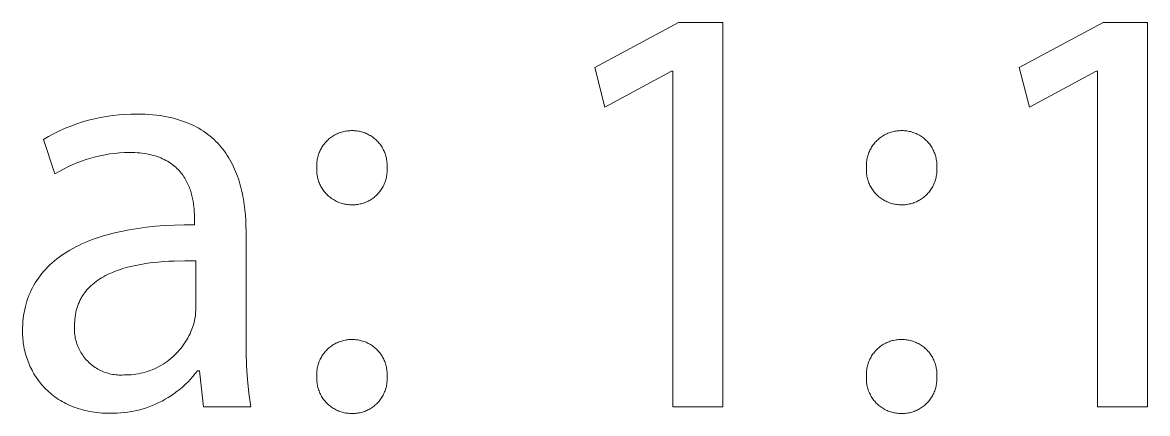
# Model space of a CAD drawing. Header units: millimetres. Extents: x -1421 to 3505, y -683 to 2759.
# Drawn here: x 3183.7 to 3277.5, y -469.6 to -437 of the extents above; entities that cross this region are included whole.
import ezdxf

# ---------------------------------------------------------------- set-up
doc = ezdxf.new("R2010")
doc.units = ezdxf.units.MM
doc.header["$MEASUREMENT"] = 0
doc.layers.add('Domyślny', color=7, linetype='Continuous', true_color=0x000000)

msp = doc.modelspace()

# ---------------------------------------------------------------- linework, layer by layer
at = {"layer": 'Domyślny', "color": 18, "lineweight": 15, "true_color": 0x000000}
for p, q in [((3231.415, -440.707), (3238.403, -436.967)), ((3238.403, -436.967), (3242.11, -436.967)), ((3242.11, -436.967), (3242.11, -469.019)), ((3266.849, -440.707), (3273.837, -436.967)), ((3273.837, -436.967), (3277.544, -436.967)), ((3277.544, -436.967), (3277.544, -469.019)), ((3232.252, -444.037), (3231.415, -440.707)), ((3237.829, -441.019), (3232.252, -444.037)), ((3237.927, -441.019), (3237.829, -441.019)), ((3237.927, -469.019), (3237.927, -441.019)), ((3267.685, -444.037), (3266.849, -440.707)), ((3273.262, -441.019), (3267.685, -444.037)), ((3273.361, -441.019), (3273.262, -441.019)), ((3273.361, -469.019), (3273.361, -441.019)), ((3189.672, -444.994), (3190.173, -444.886)), ((3190.173, -444.886), (3190.679, -444.795)), ((3190.679, -444.795), (3191.186, -444.722)), ((3191.186, -444.722), (3191.697, -444.667)), ((3191.697, -444.667), (3192.208, -444.63)), ((3192.208, -444.63), (3192.721, -444.61)), ((3192.721, -444.61), (3193.234, -444.608)), ((3193.234, -444.608), (3193.572, -444.612)), ((3193.572, -444.612), (3193.902, -444.622)), ((3193.902, -444.622), (3194.225, -444.64)), ((3194.225, -444.64), (3194.539, -444.665)), ((3194.539, -444.665), (3194.846, -444.697)), ((3194.846, -444.697), (3195.145, -444.735)), ((3195.145, -444.735), (3195.436, -444.78)), ((3195.436, -444.78), (3195.72, -444.832)), ((3195.72, -444.832), (3195.997, -444.889)), ((3195.997, -444.889), (3196.266, -444.953)), ((3196.266, -444.953), (3196.528, -445.024)), ((3186.768, -446), (3187.236, -445.791)), ((3187.236, -445.791), (3187.712, -445.598)), ((3187.712, -445.598), (3188.194, -445.421)), ((3188.194, -445.421), (3188.681, -445.262)), ((3188.681, -445.262), (3189.174, -445.119)), ((3189.174, -445.119), (3189.672, -444.994)), ((3196.528, -445.024), (3196.783, -445.1)), ((3196.783, -445.1), (3197.031, -445.182)), ((3197.031, -445.182), (3197.272, -445.27)), ((3197.272, -445.27), (3197.506, -445.363)), ((3197.506, -445.363), (3197.733, -445.462)), ((3197.733, -445.462), (3197.954, -445.566)), ((3197.954, -445.566), (3198.168, -445.676)), ((3198.168, -445.676), (3198.375, -445.791)), ((3198.375, -445.791), (3198.576, -445.911)), ((3185.41, -446.724), (3185.854, -446.467)), ((3186.378, -449.594), (3185.41, -446.724)), ((3185.854, -446.467), (3186.307, -446.226)), ((3186.307, -446.226), (3186.768, -446)), ((3198.576, -445.911), (3198.771, -446.035)), ((3198.771, -446.035), (3198.959, -446.165)), ((3198.959, -446.165), (3199.141, -446.299)), ((3199.141, -446.299), (3199.317, -446.438)), ((3199.317, -446.438), (3199.487, -446.582)), ((3199.487, -446.582), (3199.651, -446.729)), ((3199.651, -446.729), (3199.809, -446.881)), ((3209.026, -446.887), (3209.096, -446.815)), ((3209.096, -446.815), (3209.169, -446.746)), ((3209.169, -446.746), (3209.244, -446.68)), ((3209.244, -446.68), (3209.322, -446.616)), ((3209.322, -446.616), (3209.401, -446.555)), ((3209.401, -446.555), (3209.483, -446.497)), ((3209.483, -446.497), (3209.566, -446.442)), ((3209.566, -446.442), (3209.652, -446.389)), ((3209.652, -446.389), (3209.739, -446.34)), ((3209.739, -446.34), (3209.827, -446.293)), ((3209.827, -446.293), (3209.918, -446.25)), ((3209.918, -446.25), (3210.01, -446.209)), ((3210.01, -446.209), (3210.103, -446.172)), ((3210.103, -446.172), (3210.197, -446.138)), ((3210.197, -446.138), (3210.292, -446.108)), ((3210.292, -446.108), (3210.389, -446.08)), ((3210.389, -446.08), (3210.486, -446.057)), ((3210.486, -446.057), (3210.584, -446.036)), ((3210.584, -446.036), (3210.683, -446.019)), ((3210.683, -446.019), (3210.782, -446.005)), ((3210.782, -446.005), (3210.882, -445.995)), ((3210.882, -445.995), (3210.982, -445.988)), ((3210.982, -445.988), (3211.082, -445.984)), ((3211.082, -445.984), (3211.182, -445.984)), ((3211.182, -445.984), (3211.282, -445.985)), ((3211.282, -445.985), (3211.381, -445.99)), ((3211.381, -445.99), (3211.48, -445.997)), ((3211.48, -445.997), (3211.579, -446.009)), ((3211.579, -446.009), (3211.677, -446.023)), ((3211.677, -446.023), (3211.775, -446.041)), ((3211.775, -446.041), (3211.872, -446.062)), ((3211.872, -446.062), (3211.968, -446.087)), ((3211.968, -446.087), (3212.064, -446.115)), ((3212.064, -446.115), (3212.158, -446.146)), ((3212.158, -446.146), (3212.251, -446.181)), ((3212.251, -446.181), (3212.343, -446.218)), ((3212.343, -446.218), (3212.434, -446.259)), ((3212.434, -446.259), (3212.523, -446.303)), ((3212.523, -446.303), (3212.611, -446.35)), ((3212.611, -446.35), (3212.697, -446.4)), ((3212.697, -446.4), (3212.781, -446.453)), ((3212.781, -446.453), (3212.863, -446.508)), ((3212.863, -446.508), (3212.944, -446.567)), ((3212.944, -446.567), (3213.022, -446.628)), ((3213.022, -446.628), (3213.098, -446.692)), ((3213.098, -446.692), (3213.172, -446.758)), ((3213.172, -446.758), (3213.243, -446.827)), ((3213.243, -446.827), (3213.313, -446.899)), ((3254.894, -446.882), (3254.965, -446.81)), ((3254.965, -446.81), (3255.038, -446.741)), ((3255.038, -446.741), (3255.113, -446.675)), ((3255.113, -446.675), (3255.191, -446.611)), ((3255.191, -446.611), (3255.271, -446.55)), ((3255.271, -446.55), (3255.353, -446.492)), ((3255.353, -446.492), (3255.437, -446.437)), ((3255.437, -446.437), (3255.523, -446.384)), ((3255.523, -446.384), (3255.61, -446.335)), ((3255.61, -446.335), (3255.699, -446.289)), ((3255.699, -446.289), (3255.79, -446.245)), ((3255.79, -446.245), (3255.882, -446.205)), ((3255.882, -446.205), (3255.976, -446.169)), ((3255.976, -446.169), (3256.071, -446.135)), ((3256.071, -446.135), (3256.167, -446.105)), ((3256.167, -446.105), (3256.263, -446.078)), ((3256.263, -446.078), (3256.361, -446.054)), ((3256.361, -446.054), (3256.46, -446.034)), ((3256.46, -446.034), (3256.559, -446.017)), ((3256.559, -446.017), (3256.658, -446.003)), ((3256.658, -446.003), (3256.758, -445.993)), ((3256.758, -445.993), (3256.859, -445.987)), ((3256.859, -445.987), (3256.959, -445.984)), ((3256.959, -445.984), (3257.06, -445.984)), ((3257.06, -445.984), (3257.161, -445.986)), ((3257.161, -445.986), (3257.262, -445.991)), ((3257.262, -445.991), (3257.363, -446)), ((3257.363, -446), (3257.464, -446.012)), ((3257.464, -446.012), (3257.564, -446.028)), ((3257.564, -446.028), (3257.663, -446.047)), ((3257.663, -446.047), (3257.762, -446.07)), ((3257.762, -446.07), (3257.86, -446.096)), ((3257.86, -446.096), (3257.957, -446.126)), ((3257.957, -446.126), (3258.052, -446.158)), ((3258.052, -446.158), (3258.147, -446.195)), ((3258.147, -446.195), (3258.24, -446.234)), ((3258.24, -446.234), (3258.332, -446.277)), ((3258.332, -446.277), (3258.423, -446.323)), ((3258.423, -446.323), (3258.511, -446.372)), ((3258.511, -446.372), (3258.598, -446.424)), ((3258.598, -446.424), (3258.683, -446.479)), ((3258.683, -446.479), (3258.766, -446.537)), ((3258.766, -446.537), (3258.847, -446.598)), ((3258.847, -446.598), (3258.926, -446.661)), ((3258.926, -446.661), (3259.003, -446.727)), ((3259.003, -446.727), (3259.077, -446.796)), ((3259.077, -446.796), (3259.149, -446.868)), ((3199.809, -446.881), (3199.962, -447.037)), ((3199.962, -447.037), (3200.108, -447.197)), ((3200.108, -447.197), (3200.249, -447.361)), ((3200.249, -447.361), (3200.385, -447.529)), ((3200.385, -447.529), (3200.515, -447.7)), ((3200.515, -447.7), (3200.64, -447.875)), ((3208.433, -447.808), (3208.472, -447.716)), ((3208.472, -447.716), (3208.514, -447.625)), ((3208.514, -447.625), (3208.56, -447.536)), ((3208.56, -447.536), (3208.608, -447.448)), ((3208.608, -447.448), (3208.659, -447.362)), ((3208.659, -447.362), (3208.713, -447.277)), ((3208.713, -447.277), (3208.77, -447.195)), ((3208.77, -447.195), (3208.83, -447.115)), ((3208.83, -447.115), (3208.893, -447.036)), ((3208.893, -447.036), (3208.958, -446.96)), ((3208.958, -446.96), (3209.026, -446.887)), ((3213.313, -446.899), (3213.379, -446.972)), ((3213.379, -446.972), (3213.443, -447.048)), ((3213.443, -447.048), (3213.505, -447.126)), ((3213.505, -447.126), (3213.564, -447.207)), ((3213.564, -447.207), (3213.62, -447.289)), ((3213.62, -447.289), (3213.673, -447.373)), ((3213.673, -447.373), (3213.723, -447.459)), ((3213.723, -447.459), (3213.77, -447.546)), ((3213.77, -447.546), (3213.814, -447.635)), ((3213.814, -447.635), (3213.855, -447.726)), ((3213.855, -447.726), (3213.893, -447.817)), ((3254.297, -447.805), (3254.336, -447.712)), ((3254.336, -447.712), (3254.379, -447.621)), ((3254.379, -447.621), (3254.424, -447.532)), ((3254.424, -447.532), (3254.473, -447.444)), ((3254.473, -447.444), (3254.524, -447.357)), ((3254.524, -447.357), (3254.579, -447.273)), ((3254.579, -447.273), (3254.637, -447.19)), ((3254.637, -447.19), (3254.697, -447.11)), ((3254.697, -447.11), (3254.76, -447.032)), ((3254.76, -447.032), (3254.826, -446.955)), ((3254.826, -446.955), (3254.894, -446.882)), ((3259.149, -446.868), (3259.218, -446.942)), ((3259.218, -446.942), (3259.285, -447.018)), ((3259.285, -447.018), (3259.348, -447.097)), ((3259.348, -447.097), (3259.41, -447.178)), ((3259.41, -447.178), (3259.468, -447.26)), ((3259.468, -447.26), (3259.523, -447.345)), ((3259.523, -447.345), (3259.576, -447.432)), ((3259.576, -447.432), (3259.625, -447.52)), ((3259.625, -447.52), (3259.671, -447.61)), ((3259.671, -447.61), (3259.714, -447.702)), ((3259.714, -447.702), (3259.754, -447.795)), ((3188.202, -448.672), (3187.825, -448.832)), ((3188.585, -448.526), (3188.202, -448.672)), ((3188.972, -448.393), (3188.585, -448.526)), ((3189.363, -448.273), (3188.972, -448.393)), ((3189.758, -448.167), (3189.363, -448.273)), ((3190.157, -448.074), (3189.758, -448.167)), ((3190.559, -447.995), (3190.157, -448.074)), ((3190.963, -447.929), (3190.559, -447.995)), ((3191.369, -447.878), (3190.963, -447.929)), ((3191.777, -447.84), (3191.369, -447.878)), ((3192.185, -447.816), (3191.777, -447.84)), ((3192.594, -447.807), (3192.185, -447.816)), ((3192.82, -447.809), (3192.594, -447.807)), ((3193.04, -447.817), (3192.82, -447.809)), ((3193.254, -447.829), (3193.04, -447.817)), ((3193.461, -447.847), (3193.254, -447.829)), ((3193.662, -447.869), (3193.461, -447.847)), ((3193.858, -447.896), (3193.662, -447.869)), ((3194.047, -447.928), (3193.858, -447.896)), ((3194.231, -447.963), (3194.047, -447.928)), ((3194.409, -448.003), (3194.231, -447.963)), ((3194.582, -448.048), (3194.409, -448.003)), ((3194.749, -448.096), (3194.582, -448.048)), ((3194.911, -448.148), (3194.749, -448.096)), ((3195.067, -448.204), (3194.911, -448.148)), ((3195.218, -448.264), (3195.067, -448.204)), ((3195.364, -448.327), (3195.218, -448.264)), ((3195.505, -448.393), (3195.364, -448.327)), ((3195.641, -448.463), (3195.505, -448.393)), ((3195.772, -448.537), (3195.641, -448.463)), ((3195.898, -448.613), (3195.772, -448.537)), ((3196.02, -448.692), (3195.898, -448.613)), ((3196.137, -448.774), (3196.02, -448.692)), ((3200.64, -447.875), (3200.759, -448.053)), ((3200.759, -448.053), (3200.874, -448.234)), ((3200.874, -448.234), (3200.983, -448.419)), ((3200.983, -448.419), (3201.087, -448.606)), ((3201.087, -448.606), (3201.187, -448.797)), ((3208.226, -448.784), (3208.231, -448.684)), ((3208.231, -448.684), (3208.24, -448.584)), ((3208.24, -448.584), (3208.252, -448.484)), ((3208.252, -448.484), (3208.268, -448.385)), ((3208.268, -448.385), (3208.287, -448.287)), ((3208.287, -448.287), (3208.31, -448.189)), ((3208.31, -448.189), (3208.336, -448.093)), ((3208.336, -448.093), (3208.365, -447.997)), ((3208.365, -447.997), (3208.397, -447.902)), ((3208.397, -447.902), (3208.433, -447.808)), ((3213.893, -447.817), (3213.928, -447.911)), ((3213.928, -447.911), (3213.959, -448.005)), ((3213.959, -448.005), (3213.988, -448.1)), ((3213.988, -448.1), (3214.013, -448.196)), ((3214.013, -448.196), (3214.034, -448.293)), ((3214.034, -448.293), (3214.053, -448.391)), ((3214.053, -448.391), (3214.068, -448.489)), ((3214.068, -448.489), (3214.079, -448.588)), ((3214.079, -448.588), (3214.087, -448.687)), ((3214.087, -448.687), (3214.092, -448.786)), ((3254.087, -448.783), (3254.092, -448.682)), ((3254.092, -448.682), (3254.102, -448.582)), ((3254.102, -448.582), (3254.114, -448.483)), ((3254.114, -448.483), (3254.13, -448.383)), ((3254.13, -448.383), (3254.15, -448.285)), ((3254.15, -448.285), (3254.172, -448.187)), ((3254.172, -448.187), (3254.199, -448.09)), ((3254.199, -448.09), (3254.228, -447.994)), ((3254.228, -447.994), (3254.261, -447.899)), ((3254.261, -447.899), (3254.297, -447.805)), ((3259.754, -447.795), (3259.791, -447.89)), ((3259.791, -447.89), (3259.824, -447.985)), ((3259.824, -447.985), (3259.854, -448.082)), ((3259.854, -448.082), (3259.881, -448.18)), ((3259.881, -448.18), (3259.904, -448.279)), ((3259.904, -448.279), (3259.923, -448.378)), ((3259.923, -448.378), (3259.94, -448.478)), ((3259.94, -448.478), (3259.952, -448.579)), ((3259.952, -448.579), (3259.961, -448.679)), ((3259.961, -448.679), (3259.967, -448.781)), ((3186.73, -449.385), (3186.378, -449.594)), ((3187.088, -449.188), (3186.73, -449.385)), ((3187.454, -449.004), (3187.088, -449.188)), ((3187.825, -448.832), (3187.454, -449.004)), ((3196.249, -448.859), (3196.137, -448.774)), ((3196.357, -448.947), (3196.249, -448.859)), ((3196.46, -449.037), (3196.357, -448.947)), ((3196.56, -449.129), (3196.46, -449.037)), ((3196.655, -449.224), (3196.56, -449.129)), ((3196.746, -449.32), (3196.655, -449.224)), ((3196.833, -449.419), (3196.746, -449.32)), ((3196.916, -449.52), (3196.833, -449.419)), ((3196.995, -449.622), (3196.916, -449.52)), ((3197.07, -449.727), (3196.995, -449.622)), ((3201.187, -448.797), (3201.281, -448.99)), ((3201.281, -448.99), (3201.371, -449.186)), ((3201.371, -449.186), (3201.456, -449.385)), ((3201.456, -449.385), (3201.536, -449.586)), ((3201.536, -449.586), (3201.612, -449.789)), ((3208.223, -448.884), (3208.226, -448.784)), ((3208.225, -448.984), (3208.223, -448.884)), ((3208.224, -449.287), (3208.225, -449.186)), ((3208.227, -449.388), (3208.224, -449.287)), ((3208.23, -449.084), (3208.225, -448.984)), ((3208.225, -449.186), (3208.23, -449.084)), ((3208.233, -449.489), (3208.227, -449.388)), ((3208.243, -449.59), (3208.233, -449.489)), ((3208.256, -449.69), (3208.243, -449.59)), ((3214.079, -449.583), (3214.067, -449.682)), ((3214.087, -449.484), (3214.079, -449.583)), ((3214.091, -448.985), (3214.086, -449.084)), ((3214.086, -449.084), (3214.091, -449.184)), ((3214.092, -449.384), (3214.087, -449.484)), ((3214.093, -448.886), (3214.091, -448.985)), ((3214.091, -449.184), (3214.093, -449.284)), ((3214.092, -448.786), (3214.093, -448.886)), ((3214.093, -449.284), (3214.092, -449.384)), ((3254.085, -448.883), (3254.087, -448.783)), ((3254.086, -448.984), (3254.085, -448.883)), ((3254.085, -449.286), (3254.086, -449.185)), ((3254.088, -449.387), (3254.085, -449.286)), ((3254.091, -449.084), (3254.086, -448.984)), ((3254.086, -449.185), (3254.091, -449.084)), ((3254.094, -449.488), (3254.088, -449.387)), ((3254.103, -449.588), (3254.094, -449.488)), ((3254.116, -449.689), (3254.103, -449.588)), ((3259.952, -449.585), (3259.939, -449.685)), ((3259.961, -449.485), (3259.952, -449.585)), ((3259.967, -449.385), (3259.961, -449.485)), ((3259.968, -448.983), (3259.963, -449.084)), ((3259.963, -449.084), (3259.968, -449.185)), ((3259.967, -448.781), (3259.969, -448.882)), ((3259.969, -449.285), (3259.967, -449.385)), ((3259.969, -448.882), (3259.968, -448.983)), ((3259.968, -449.185), (3259.969, -449.285)), ((3197.142, -449.832), (3197.07, -449.727)), ((3197.21, -449.939), (3197.142, -449.832)), ((3197.275, -450.048), (3197.21, -449.939)), ((3197.336, -450.158), (3197.275, -450.048)), ((3197.394, -450.269), (3197.336, -450.158)), ((3197.449, -450.38), (3197.394, -450.269)), ((3197.501, -450.493), (3197.449, -450.38)), ((3197.549, -450.606), (3197.501, -450.493)), ((3201.612, -449.789), (3201.684, -449.994)), ((3201.684, -449.994), (3201.751, -450.202)), ((3201.751, -450.202), (3201.814, -450.411)), ((3201.814, -450.411), (3201.873, -450.623)), ((3208.273, -449.79), (3208.256, -449.69)), ((3208.293, -449.89), (3208.273, -449.79)), ((3208.317, -449.988), (3208.293, -449.89)), ((3208.344, -450.086), (3208.317, -449.988)), ((3208.374, -450.182), (3208.344, -450.086)), ((3208.408, -450.278), (3208.374, -450.182)), ((3208.445, -450.372), (3208.408, -450.278)), ((3208.485, -450.465), (3208.445, -450.372)), ((3208.529, -450.557), (3208.485, -450.465)), ((3208.575, -450.647), (3208.529, -450.557)), ((3213.81, -450.54), (3213.765, -450.63)), ((3213.852, -450.449), (3213.81, -450.54)), ((3213.89, -450.357), (3213.852, -450.449)), ((3213.926, -450.264), (3213.89, -450.357)), ((3213.958, -450.169), (3213.926, -450.264)), ((3213.986, -450.073), (3213.958, -450.169)), ((3214.012, -449.977), (3213.986, -450.073)), ((3214.034, -449.879), (3214.012, -449.977)), ((3214.052, -449.781), (3214.034, -449.879)), ((3214.067, -449.682), (3214.052, -449.781)), ((3254.133, -449.788), (3254.116, -449.689)), ((3254.153, -449.887), (3254.133, -449.788)), ((3254.176, -449.986), (3254.153, -449.887)), ((3254.203, -450.083), (3254.176, -449.986)), ((3254.233, -450.179), (3254.203, -450.083)), ((3254.266, -450.275), (3254.233, -450.179)), ((3254.303, -450.369), (3254.266, -450.275)), ((3254.343, -450.461), (3254.303, -450.369)), ((3254.386, -450.553), (3254.343, -450.461)), ((3254.433, -450.642), (3254.386, -450.553)), ((3259.674, -450.544), (3259.629, -450.633)), ((3259.717, -450.453), (3259.674, -450.544)), ((3259.756, -450.361), (3259.717, -450.453)), ((3259.792, -450.267), (3259.756, -450.361)), ((3259.825, -450.173), (3259.792, -450.267)), ((3259.855, -450.077), (3259.825, -450.173)), ((3259.881, -449.98), (3259.855, -450.077)), ((3259.904, -449.882), (3259.881, -449.98)), ((3259.923, -449.784), (3259.904, -449.882)), ((3259.939, -449.685), (3259.923, -449.784)), ((3197.595, -450.72), (3197.549, -450.606)), ((3197.638, -450.835), (3197.595, -450.72)), ((3197.677, -450.95), (3197.638, -450.835)), ((3197.715, -451.065), (3197.677, -450.95)), ((3197.749, -451.18), (3197.715, -451.065)), ((3197.781, -451.295), (3197.749, -451.18)), ((3197.811, -451.411), (3197.781, -451.295)), ((3197.838, -451.526), (3197.811, -451.411)), ((3197.863, -451.64), (3197.838, -451.526)), ((3201.873, -450.623), (3201.928, -450.836)), ((3201.928, -450.836), (3201.979, -451.051)), ((3201.979, -451.051), (3202.026, -451.267)), ((3202.026, -451.267), (3202.069, -451.484)), ((3202.069, -451.484), (3202.108, -451.703)), ((3208.625, -450.735), (3208.575, -450.647)), ((3208.678, -450.821), (3208.625, -450.735)), ((3208.734, -450.906), (3208.678, -450.821)), ((3208.793, -450.988), (3208.734, -450.906)), ((3208.854, -451.069), (3208.793, -450.988)), ((3208.919, -451.147), (3208.854, -451.069)), ((3208.986, -451.223), (3208.919, -451.147)), ((3209.055, -451.296), (3208.986, -451.223)), ((3209.128, -451.368), (3209.055, -451.296)), ((3209.202, -451.436), (3209.128, -451.368)), ((3209.279, -451.502), (3209.202, -451.436)), ((3209.358, -451.565), (3209.279, -451.502)), ((3213.084, -451.483), (3213.006, -451.547)), ((3213.159, -451.417), (3213.084, -451.483)), ((3213.231, -451.348), (3213.159, -451.417)), ((3213.301, -451.277), (3213.231, -451.348)), ((3213.369, -451.204), (3213.301, -451.277)), ((3213.434, -451.128), (3213.369, -451.204)), ((3213.496, -451.05), (3213.434, -451.128)), ((3213.556, -450.97), (3213.496, -451.05)), ((3213.613, -450.887), (3213.556, -450.97)), ((3213.667, -450.803), (3213.613, -450.887)), ((3213.717, -450.717), (3213.667, -450.803)), ((3213.765, -450.63), (3213.717, -450.717)), ((3254.482, -450.73), (3254.433, -450.642)), ((3254.535, -450.817), (3254.482, -450.73)), ((3254.59, -450.901), (3254.535, -450.817)), ((3254.648, -450.984), (3254.59, -450.901)), ((3254.71, -451.064), (3254.648, -450.984)), ((3254.774, -451.142), (3254.71, -451.064)), ((3254.84, -451.218), (3254.774, -451.142)), ((3254.909, -451.291), (3254.84, -451.218)), ((3254.981, -451.363), (3254.909, -451.291)), ((3255.055, -451.431), (3254.981, -451.363)), ((3255.132, -451.497), (3255.055, -451.431)), ((3255.211, -451.56), (3255.132, -451.497)), ((3258.939, -451.487), (3258.861, -451.55)), ((3259.015, -451.421), (3258.939, -451.487)), ((3259.088, -451.352), (3259.015, -451.421)), ((3259.159, -451.281), (3259.088, -451.352)), ((3259.227, -451.207), (3259.159, -451.281)), ((3259.293, -451.132), (3259.227, -451.207)), ((3259.356, -451.054), (3259.293, -451.132)), ((3259.416, -450.974), (3259.356, -451.054)), ((3259.474, -450.891), (3259.416, -450.974)), ((3259.528, -450.807), (3259.474, -450.891)), ((3259.58, -450.721), (3259.528, -450.807)), ((3259.629, -450.633), (3259.58, -450.721)), ((3197.906, -451.868), (3197.863, -451.64)), ((3197.942, -452.093), (3197.906, -451.868)), ((3197.97, -452.315), (3197.942, -452.093)), ((3197.991, -452.532), (3197.97, -452.315)), ((3202.108, -451.703), (3202.176, -452.144)), ((3202.176, -452.144), (3202.23, -452.589)), ((3209.44, -451.626), (3209.358, -451.565)), ((3209.523, -451.683), (3209.44, -451.626)), ((3209.608, -451.738), (3209.523, -451.683)), ((3209.696, -451.789), (3209.608, -451.738)), ((3209.785, -451.838), (3209.696, -451.789)), ((3209.875, -451.883), (3209.785, -451.838)), ((3209.967, -451.925), (3209.875, -451.883)), ((3210.061, -451.964), (3209.967, -451.925)), ((3210.156, -452), (3210.061, -451.964)), ((3210.252, -452.032), (3210.156, -452)), ((3210.349, -452.061), (3210.252, -452.032)), ((3210.447, -452.087), (3210.349, -452.061)), ((3210.546, -452.109), (3210.447, -452.087)), ((3210.645, -452.127), (3210.546, -452.109)), ((3210.745, -452.142), (3210.645, -452.127)), ((3210.846, -452.154), (3210.745, -452.142)), ((3210.947, -452.162), (3210.846, -452.154)), ((3211.048, -452.167), (3210.947, -452.162)), ((3211.149, -452.168), (3211.048, -452.167)), ((3211.249, -452.169), (3211.149, -452.168)), ((3211.349, -452.166), (3211.249, -452.169)), ((3211.449, -452.16), (3211.349, -452.166)), ((3211.548, -452.15), (3211.449, -452.16)), ((3211.647, -452.137), (3211.548, -452.15)), ((3211.746, -452.121), (3211.647, -452.137)), ((3211.844, -452.101), (3211.746, -452.121)), ((3211.941, -452.077), (3211.844, -452.101)), ((3212.037, -452.05), (3211.941, -452.077)), ((3212.133, -452.02), (3212.037, -452.05)), ((3212.227, -451.987), (3212.133, -452.02)), ((3212.32, -451.95), (3212.227, -451.987)), ((3212.411, -451.911), (3212.32, -451.95)), ((3212.502, -451.868), (3212.411, -451.911)), ((3212.59, -451.822), (3212.502, -451.868)), ((3212.677, -451.772), (3212.59, -451.822)), ((3212.762, -451.72), (3212.677, -451.772)), ((3212.846, -451.665), (3212.762, -451.72)), ((3212.927, -451.607), (3212.846, -451.665)), ((3213.006, -451.547), (3212.927, -451.607)), ((3255.291, -451.621), (3255.211, -451.56)), ((3255.374, -451.678), (3255.291, -451.621)), ((3255.459, -451.733), (3255.374, -451.678)), ((3255.546, -451.785), (3255.459, -451.733)), ((3255.635, -451.833), (3255.546, -451.785)), ((3255.725, -451.879), (3255.635, -451.833)), ((3255.816, -451.921), (3255.725, -451.879)), ((3255.91, -451.96), (3255.816, -451.921)), ((3256.004, -451.996), (3255.91, -451.96)), ((3256.1, -452.029), (3256.004, -451.996)), ((3256.196, -452.058), (3256.1, -452.029)), ((3256.294, -452.084), (3256.196, -452.058)), ((3256.392, -452.106), (3256.294, -452.084)), ((3256.491, -452.125), (3256.392, -452.106)), ((3256.591, -452.141), (3256.491, -452.125)), ((3256.692, -452.153), (3256.591, -452.141)), ((3256.792, -452.161), (3256.692, -452.153)), ((3256.893, -452.166), (3256.792, -452.161)), ((3256.994, -452.168), (3256.893, -452.166)), ((3257.094, -452.169), (3256.994, -452.168)), ((3257.195, -452.166), (3257.094, -452.169)), ((3257.295, -452.16), (3257.195, -452.166)), ((3257.395, -452.151), (3257.295, -452.16)), ((3257.494, -452.138), (3257.395, -452.151)), ((3257.593, -452.122), (3257.494, -452.138)), ((3257.691, -452.102), (3257.593, -452.122)), ((3257.789, -452.079), (3257.691, -452.102)), ((3257.886, -452.052), (3257.789, -452.079)), ((3257.982, -452.022), (3257.886, -452.052)), ((3258.076, -451.989), (3257.982, -452.022)), ((3258.17, -451.953), (3258.076, -451.989)), ((3258.262, -451.913), (3258.17, -451.953)), ((3258.353, -451.87), (3258.262, -451.913)), ((3258.442, -451.824), (3258.353, -451.87)), ((3258.529, -451.775), (3258.442, -451.824)), ((3258.615, -451.723), (3258.529, -451.775)), ((3258.699, -451.668), (3258.615, -451.723)), ((3258.781, -451.611), (3258.699, -451.668)), ((3258.861, -451.55), (3258.781, -451.611)), ((3198.006, -452.743), (3197.991, -452.532)), ((3198.017, -452.948), (3198.006, -452.743)), ((3198.022, -453.145), (3198.017, -452.948)), ((3198.024, -453.334), (3198.022, -453.145)), ((3198.024, -453.826), (3198.024, -453.334)), ((3202.23, -452.589), (3202.271, -453.036)), ((3202.271, -453.036), (3202.3, -453.485)), ((3191.899, -454.383), (3192.578, -454.249)), ((3192.578, -454.249), (3193.282, -454.134)), ((3193.282, -454.134), (3194.011, -454.036)), ((3194.011, -454.036), (3194.765, -453.957)), ((3194.765, -453.957), (3195.544, -453.897)), ((3195.544, -453.897), (3196.346, -453.855)), ((3196.346, -453.855), (3197.173, -453.831)), ((3197.173, -453.831), (3198.024, -453.826)), ((3202.3, -453.485), (3202.316, -453.935)), ((3202.316, -453.935), (3202.321, -454.384)), ((3188.889, -455.316), (3189.16, -455.203)), ((3189.16, -455.203), (3189.439, -455.094)), ((3189.439, -455.094), (3189.724, -454.99)), ((3189.724, -454.99), (3190.015, -454.89)), ((3190.015, -454.89), (3190.313, -454.794)), ((3190.313, -454.794), (3190.617, -454.703)), ((3190.617, -454.703), (3190.928, -454.616)), ((3190.928, -454.616), (3191.246, -454.534)), ((3191.246, -454.534), (3191.899, -454.383)), ((3202.321, -454.384), (3202.321, -463.307)), ((3187.172, -456.229), (3187.397, -456.086)), ((3187.397, -456.086), (3187.629, -455.947)), ((3187.629, -455.947), (3187.867, -455.812)), ((3187.867, -455.812), (3188.113, -455.682)), ((3188.113, -455.682), (3188.365, -455.556)), ((3188.365, -455.556), (3188.623, -455.434)), ((3188.623, -455.434), (3188.889, -455.316)), ((3185.964, -457.177), (3186.148, -457.008)), ((3186.148, -457.008), (3186.339, -456.844)), ((3186.339, -456.844), (3186.537, -456.684)), ((3186.537, -456.684), (3186.742, -456.528)), ((3186.742, -456.528), (3186.953, -456.377)), ((3186.953, -456.377), (3187.172, -456.229)), ((3193.685, -457.113), (3193.263, -457.19)), ((3194.115, -457.047), (3193.685, -457.113)), ((3194.551, -456.991), (3194.115, -457.047)), ((3194.991, -456.944), (3194.551, -456.991)), ((3195.436, -456.907), (3194.991, -456.944)), ((3195.883, -456.878), (3195.436, -456.907)), ((3196.332, -456.857), (3195.883, -456.878)), ((3197.23, -456.838), (3196.332, -456.857)), ((3198.122, -456.845), (3197.23, -456.838)), ((3198.122, -460.978), (3198.122, -456.845)), ((3185.004, -458.274), (3185.147, -458.081)), ((3185.147, -458.081), (3185.296, -457.892)), ((3185.296, -457.892), (3185.452, -457.707)), ((3185.452, -457.707), (3185.616, -457.526)), ((3185.616, -457.526), (3185.786, -457.349)), ((3185.786, -457.349), (3185.964, -457.177)), ((3190.602, -458.074), (3190.437, -458.163)), ((3190.77, -457.989), (3190.602, -458.074)), ((3190.943, -457.907), (3190.77, -457.989)), ((3191.119, -457.829), (3190.943, -457.907)), ((3191.299, -457.755), (3191.119, -457.829)), ((3191.482, -457.684), (3191.299, -457.755)), ((3191.668, -457.616), (3191.482, -457.684)), ((3191.858, -457.552), (3191.668, -457.616)), ((3192.051, -457.491), (3191.858, -457.552)), ((3192.246, -457.433), (3192.051, -457.491)), ((3192.445, -457.379), (3192.246, -457.433)), ((3192.849, -457.279), (3192.445, -457.379)), ((3193.263, -457.19), (3192.849, -457.279)), ((3184.506, -459.087), (3184.62, -458.878)), ((3184.62, -458.878), (3184.741, -458.673)), ((3184.741, -458.673), (3184.869, -458.471)), ((3184.869, -458.471), (3185.004, -458.274)), ((3189.283, -459.016), (3189.221, -459.078)), ((3189.346, -458.955), (3189.283, -459.016)), ((3189.41, -458.895), (3189.346, -458.955)), ((3189.476, -458.836), (3189.41, -458.895)), ((3189.543, -458.778), (3189.476, -458.836)), ((3189.611, -458.721), (3189.543, -458.778)), ((3189.68, -458.665), (3189.611, -458.721)), ((3189.822, -458.557), (3189.68, -458.665)), ((3189.97, -458.452), (3189.822, -458.557)), ((3190.121, -458.352), (3189.97, -458.452)), ((3190.277, -458.255), (3190.121, -458.352)), ((3190.437, -458.163), (3190.277, -458.255)), ((3184.044, -460.194), (3184.122, -459.965)), ((3184.122, -459.965), (3184.207, -459.739)), ((3184.207, -459.739), (3184.3, -459.518)), ((3184.3, -459.518), (3184.399, -459.301)), ((3184.399, -459.301), (3184.506, -459.087)), ((3188.589, -459.91), (3188.546, -459.987)), ((3188.633, -459.835), (3188.589, -459.91)), ((3188.68, -459.76), (3188.633, -459.835)), ((3188.727, -459.687), (3188.68, -459.76)), ((3188.776, -459.615), (3188.727, -459.687)), ((3188.827, -459.544), (3188.776, -459.615)), ((3188.879, -459.474), (3188.827, -459.544)), ((3188.933, -459.405), (3188.879, -459.474)), ((3188.987, -459.337), (3188.933, -459.405)), ((3189.044, -459.271), (3188.987, -459.337)), ((3189.101, -459.205), (3189.044, -459.271)), ((3189.161, -459.141), (3189.101, -459.205)), ((3189.221, -459.078), (3189.161, -459.141)), ((3183.806, -461.15), (3183.855, -460.905)), ((3183.855, -460.905), (3183.911, -460.664)), ((3183.911, -460.664), (3183.974, -460.427)), ((3183.974, -460.427), (3184.044, -460.194)), ((3188.203, -460.823), (3188.178, -460.913)), ((3188.23, -460.734), (3188.203, -460.823)), ((3188.258, -460.646), (3188.23, -460.734)), ((3188.289, -460.559), (3188.258, -460.646)), ((3188.32, -460.474), (3188.289, -460.559)), ((3188.354, -460.39), (3188.32, -460.474)), ((3188.389, -460.307), (3188.354, -460.39)), ((3188.426, -460.225), (3188.389, -460.307)), ((3188.464, -460.144), (3188.426, -460.225)), ((3188.504, -460.065), (3188.464, -460.144)), ((3188.546, -459.987), (3188.504, -460.065)), ((3183.705, -461.908), (3183.731, -461.651)), ((3183.731, -461.651), (3183.765, -461.399)), ((3183.765, -461.399), (3183.806, -461.15)), ((3188.034, -461.786), (3188.027, -461.889)), ((3188.042, -461.683), (3188.034, -461.786)), ((3188.053, -461.582), (3188.042, -461.683)), ((3188.065, -461.483), (3188.053, -461.582)), ((3188.08, -461.385), (3188.065, -461.483)), ((3188.096, -461.288), (3188.08, -461.385)), ((3188.114, -461.192), (3188.096, -461.288)), ((3188.133, -461.098), (3188.114, -461.192)), ((3188.155, -461.005), (3188.133, -461.098)), ((3188.178, -460.913), (3188.155, -461.005)), ((3197.996, -461.952), (3198.027, -461.815)), ((3198.027, -461.815), (3198.054, -461.677)), ((3198.054, -461.677), (3198.076, -461.538)), ((3198.076, -461.538), (3198.095, -461.399)), ((3198.095, -461.399), (3198.108, -461.259)), ((3198.108, -461.259), (3198.117, -461.119)), ((3198.117, -461.119), (3198.122, -460.978)), ((3183.671, -462.7), (3183.675, -462.432)), ((3183.673, -462.863), (3183.671, -462.7)), ((3183.675, -462.432), (3183.686, -462.168)), ((3183.686, -462.168), (3183.705, -461.908)), ((3188.01, -462.34), (3188.006, -462.473)), ((3188.006, -462.473), (3188.007, -462.605)), ((3188.007, -462.605), (3188.012, -462.737)), ((3188.018, -462.208), (3188.01, -462.34)), ((3188.012, -462.737), (3188.022, -462.869)), ((3188.019, -462.101), (3188.018, -462.208)), ((3188.022, -461.994), (3188.019, -462.101)), ((3188.027, -461.889), (3188.022, -461.994)), ((3197.648, -462.919), (3197.731, -462.734)), ((3197.731, -462.734), (3197.807, -462.546)), ((3197.807, -462.546), (3197.876, -462.356)), ((3197.876, -462.356), (3197.92, -462.222)), ((3197.92, -462.222), (3197.96, -462.088)), ((3197.96, -462.088), (3197.996, -461.952)), ((3183.679, -463.025), (3183.673, -462.863)), ((3183.688, -463.186), (3183.679, -463.025)), ((3183.7, -463.348), (3183.688, -463.186)), ((3183.717, -463.509), (3183.7, -463.348)), ((3183.736, -463.669), (3183.717, -463.509)), ((3183.76, -463.829), (3183.736, -463.669)), ((3188.022, -462.869), (3188.036, -463.001)), ((3188.036, -463.001), (3188.055, -463.132)), ((3188.055, -463.132), (3188.078, -463.262)), ((3188.078, -463.262), (3188.106, -463.392)), ((3188.106, -463.392), (3188.138, -463.52)), ((3188.138, -463.52), (3188.175, -463.648)), ((3188.175, -463.648), (3188.216, -463.773)), ((3197.145, -463.797), (3197.257, -463.628)), ((3197.257, -463.628), (3197.364, -463.456)), ((3197.364, -463.456), (3197.465, -463.28)), ((3197.465, -463.28), (3197.56, -463.101)), ((3197.56, -463.101), (3197.648, -462.919)), ((3202.321, -463.307), (3202.322, -464.453)), ((3209.739, -463.759), (3209.827, -463.713)), ((3209.827, -463.713), (3209.918, -463.67)), ((3209.918, -463.67), (3210.01, -463.629)), ((3210.01, -463.629), (3210.103, -463.592)), ((3210.103, -463.592), (3210.197, -463.558)), ((3210.197, -463.558), (3210.292, -463.528)), ((3210.292, -463.528), (3210.389, -463.5)), ((3210.389, -463.5), (3210.486, -463.476)), ((3210.486, -463.476), (3210.584, -463.456)), ((3210.584, -463.456), (3210.683, -463.439)), ((3210.683, -463.439), (3210.782, -463.425)), ((3210.782, -463.425), (3210.882, -463.414)), ((3210.882, -463.414), (3210.982, -463.408)), ((3210.982, -463.408), (3211.082, -463.404)), ((3211.082, -463.404), (3211.182, -463.404)), ((3211.182, -463.404), (3211.282, -463.405)), ((3211.282, -463.405), (3211.381, -463.409)), ((3211.381, -463.409), (3211.48, -463.417)), ((3211.48, -463.417), (3211.579, -463.428)), ((3211.579, -463.428), (3211.677, -463.443)), ((3211.677, -463.443), (3211.775, -463.461)), ((3211.775, -463.461), (3211.872, -463.482)), ((3211.872, -463.482), (3211.968, -463.507)), ((3211.968, -463.507), (3212.064, -463.535)), ((3212.064, -463.535), (3212.158, -463.566)), ((3212.158, -463.566), (3212.251, -463.601)), ((3212.251, -463.601), (3212.343, -463.638)), ((3212.343, -463.638), (3212.434, -463.679)), ((3212.434, -463.679), (3212.523, -463.723)), ((3212.523, -463.723), (3212.611, -463.77)), ((3255.61, -463.755), (3255.699, -463.709)), ((3255.699, -463.709), (3255.79, -463.665)), ((3255.79, -463.665), (3255.882, -463.625)), ((3255.882, -463.625), (3255.976, -463.588)), ((3255.976, -463.588), (3256.071, -463.555)), ((3256.071, -463.555), (3256.167, -463.524)), ((3256.167, -463.524), (3256.263, -463.497)), ((3256.263, -463.497), (3256.361, -463.474)), ((3256.361, -463.474), (3256.46, -463.454)), ((3256.46, -463.454), (3256.559, -463.437)), ((3256.559, -463.437), (3256.658, -463.423)), ((3256.658, -463.423), (3256.758, -463.413)), ((3256.758, -463.413), (3256.859, -463.407)), ((3256.859, -463.407), (3256.959, -463.404)), ((3256.959, -463.404), (3257.06, -463.404)), ((3257.06, -463.404), (3257.161, -463.406)), ((3257.161, -463.406), (3257.262, -463.411)), ((3257.262, -463.411), (3257.363, -463.42)), ((3257.363, -463.42), (3257.464, -463.432)), ((3257.464, -463.432), (3257.564, -463.448)), ((3257.564, -463.448), (3257.663, -463.467)), ((3257.663, -463.467), (3257.762, -463.49)), ((3257.762, -463.49), (3257.86, -463.516)), ((3257.86, -463.516), (3257.957, -463.546)), ((3257.957, -463.546), (3258.052, -463.578)), ((3258.052, -463.578), (3258.147, -463.615)), ((3258.147, -463.615), (3258.24, -463.654)), ((3258.24, -463.654), (3258.332, -463.697)), ((3258.332, -463.697), (3258.423, -463.743)), ((3183.787, -463.989), (3183.76, -463.829)), ((3183.818, -464.147), (3183.787, -463.989)), ((3183.852, -464.305), (3183.818, -464.147)), ((3183.89, -464.462), (3183.852, -464.305)), ((3183.932, -464.618), (3183.89, -464.462)), ((3183.977, -464.773), (3183.932, -464.618)), ((3188.216, -463.773), (3188.262, -463.898)), ((3188.262, -463.898), (3188.311, -464.021)), ((3188.311, -464.021), (3188.365, -464.142)), ((3188.365, -464.142), (3188.423, -464.261)), ((3188.423, -464.261), (3188.485, -464.378)), ((3188.485, -464.378), (3188.551, -464.492)), ((3188.551, -464.492), (3188.621, -464.605)), ((3188.621, -464.605), (3188.694, -464.715)), ((3196.355, -464.719), (3196.5, -464.577)), ((3196.5, -464.577), (3196.639, -464.43)), ((3196.639, -464.43), (3196.773, -464.278)), ((3196.773, -464.278), (3196.903, -464.122)), ((3196.903, -464.122), (3197.026, -463.961)), ((3197.026, -463.961), (3197.145, -463.797)), ((3202.322, -464.453), (3202.362, -465.598)), ((3208.713, -464.697), (3208.77, -464.615)), ((3208.77, -464.615), (3208.83, -464.535)), ((3208.83, -464.535), (3208.893, -464.456)), ((3208.893, -464.456), (3208.958, -464.38)), ((3208.958, -464.38), (3209.026, -464.307)), ((3209.026, -464.307), (3209.096, -464.235)), ((3209.096, -464.235), (3209.169, -464.166)), ((3209.169, -464.166), (3209.244, -464.1)), ((3209.244, -464.1), (3209.322, -464.036)), ((3209.322, -464.036), (3209.401, -463.975)), ((3209.401, -463.975), (3209.483, -463.917)), ((3209.483, -463.917), (3209.566, -463.861)), ((3209.566, -463.861), (3209.652, -463.809)), ((3209.652, -463.809), (3209.739, -463.759)), ((3212.611, -463.77), (3212.697, -463.82)), ((3212.697, -463.82), (3212.781, -463.873)), ((3212.781, -463.873), (3212.863, -463.928)), ((3212.863, -463.928), (3212.944, -463.987)), ((3212.944, -463.987), (3213.022, -464.048)), ((3213.022, -464.048), (3213.098, -464.112)), ((3213.098, -464.112), (3213.172, -464.178)), ((3213.172, -464.178), (3213.243, -464.247)), ((3213.243, -464.247), (3213.313, -464.318)), ((3213.313, -464.318), (3213.379, -464.392)), ((3213.379, -464.392), (3213.443, -464.468)), ((3213.443, -464.468), (3213.505, -464.546)), ((3213.505, -464.546), (3213.564, -464.626)), ((3213.564, -464.626), (3213.62, -464.709)), ((3254.579, -464.693), (3254.637, -464.61)), ((3254.637, -464.61), (3254.697, -464.53)), ((3254.697, -464.53), (3254.76, -464.451)), ((3254.76, -464.451), (3254.826, -464.375)), ((3254.826, -464.375), (3254.894, -464.302)), ((3254.894, -464.302), (3254.965, -464.23)), ((3254.965, -464.23), (3255.038, -464.161)), ((3255.038, -464.161), (3255.113, -464.095)), ((3255.113, -464.095), (3255.191, -464.031)), ((3255.191, -464.031), (3255.271, -463.97)), ((3255.271, -463.97), (3255.353, -463.912)), ((3255.353, -463.912), (3255.437, -463.857)), ((3255.437, -463.857), (3255.523, -463.804)), ((3255.523, -463.804), (3255.61, -463.755)), ((3258.423, -463.743), (3258.511, -463.792)), ((3258.511, -463.792), (3258.598, -463.844)), ((3258.598, -463.844), (3258.683, -463.899)), ((3258.683, -463.899), (3258.766, -463.957)), ((3258.766, -463.957), (3258.847, -464.017)), ((3258.847, -464.017), (3258.926, -464.081)), ((3258.926, -464.081), (3259.003, -464.147)), ((3259.003, -464.147), (3259.077, -464.216)), ((3259.077, -464.216), (3259.149, -464.288)), ((3259.149, -464.288), (3259.218, -464.362)), ((3259.218, -464.362), (3259.285, -464.438)), ((3259.285, -464.438), (3259.348, -464.517)), ((3259.348, -464.517), (3259.41, -464.597)), ((3259.41, -464.597), (3259.468, -464.68)), ((3184.025, -464.927), (3183.977, -464.773)), ((3184.078, -465.08), (3184.025, -464.927)), ((3184.134, -465.232), (3184.078, -465.08)), ((3184.193, -465.382), (3184.134, -465.232)), ((3184.256, -465.531), (3184.193, -465.382)), ((3184.323, -465.678), (3184.256, -465.531)), ((3188.694, -464.715), (3188.772, -464.822)), ((3188.772, -464.822), (3188.853, -464.927)), ((3188.853, -464.927), (3188.937, -465.029)), ((3188.937, -465.029), (3189.025, -465.128)), ((3189.025, -465.128), (3189.117, -465.223)), ((3189.117, -465.223), (3189.212, -465.316)), ((3189.212, -465.316), (3189.309, -465.405)), ((3189.309, -465.405), (3189.41, -465.491)), ((3189.41, -465.491), (3189.514, -465.573)), ((3189.514, -465.573), (3189.62, -465.652)), ((3195.044, -465.664), (3195.221, -465.566)), ((3195.221, -465.566), (3195.395, -465.462)), ((3195.395, -465.462), (3195.565, -465.352)), ((3195.565, -465.352), (3195.732, -465.236)), ((3195.732, -465.236), (3195.894, -465.115)), ((3195.894, -465.115), (3196.052, -464.988)), ((3196.052, -464.988), (3196.206, -464.856)), ((3196.206, -464.856), (3196.355, -464.719)), ((3202.362, -465.598), (3202.441, -466.741)), ((3208.31, -465.609), (3208.336, -465.513)), ((3208.336, -465.513), (3208.365, -465.417)), ((3208.365, -465.417), (3208.397, -465.322)), ((3208.397, -465.322), (3208.433, -465.228)), ((3208.433, -465.228), (3208.472, -465.136)), ((3208.472, -465.136), (3208.514, -465.045)), ((3208.514, -465.045), (3208.56, -464.956)), ((3208.56, -464.956), (3208.608, -464.868)), ((3208.608, -464.868), (3208.659, -464.782)), ((3208.659, -464.782), (3208.713, -464.697)), ((3213.62, -464.709), (3213.673, -464.793)), ((3213.673, -464.793), (3213.723, -464.878)), ((3213.723, -464.878), (3213.77, -464.966)), ((3213.77, -464.966), (3213.814, -465.055)), ((3213.814, -465.055), (3213.855, -465.145)), ((3213.855, -465.145), (3213.893, -465.237)), ((3213.893, -465.237), (3213.928, -465.33)), ((3213.928, -465.33), (3213.959, -465.425)), ((3213.959, -465.425), (3213.988, -465.52)), ((3213.988, -465.52), (3214.013, -465.616)), ((3254.172, -465.607), (3254.199, -465.51)), ((3254.199, -465.51), (3254.228, -465.414)), ((3254.228, -465.414), (3254.261, -465.319)), ((3254.261, -465.319), (3254.297, -465.225)), ((3254.297, -465.225), (3254.336, -465.132)), ((3254.336, -465.132), (3254.379, -465.041)), ((3254.379, -465.041), (3254.424, -464.951)), ((3254.424, -464.951), (3254.473, -464.863)), ((3254.473, -464.863), (3254.524, -464.777)), ((3254.524, -464.777), (3254.579, -464.693)), ((3259.468, -464.68), (3259.523, -464.765)), ((3259.523, -464.765), (3259.576, -464.852)), ((3259.576, -464.852), (3259.625, -464.94)), ((3259.625, -464.94), (3259.671, -465.03)), ((3259.671, -465.03), (3259.714, -465.122)), ((3259.714, -465.122), (3259.754, -465.215)), ((3259.754, -465.215), (3259.791, -465.31)), ((3259.791, -465.31), (3259.824, -465.405)), ((3259.824, -465.405), (3259.854, -465.502)), ((3259.854, -465.502), (3259.881, -465.6)), ((3259.881, -465.6), (3259.904, -465.699)), ((3184.393, -465.824), (3184.323, -465.678)), ((3184.467, -465.968), (3184.393, -465.824)), ((3184.544, -466.111), (3184.467, -465.968)), ((3184.625, -466.252), (3184.544, -466.111)), ((3184.709, -466.391), (3184.625, -466.252)), ((3184.797, -466.528), (3184.709, -466.391)), ((3184.889, -466.663), (3184.797, -466.528)), ((3189.62, -465.652), (3189.729, -465.727)), ((3189.729, -465.727), (3189.841, -465.798)), ((3189.841, -465.798), (3189.955, -465.866)), ((3189.955, -465.866), (3190.071, -465.929)), ((3190.071, -465.929), (3190.19, -465.988)), ((3190.19, -465.988), (3190.31, -466.044)), ((3190.31, -466.044), (3190.432, -466.095)), ((3190.432, -466.095), (3190.556, -466.141)), ((3190.556, -466.141), (3190.681, -466.184)), ((3190.681, -466.184), (3190.808, -466.222)), ((3190.808, -466.222), (3190.936, -466.256)), ((3190.936, -466.256), (3191.065, -466.285)), ((3191.065, -466.285), (3191.195, -466.31)), ((3191.195, -466.31), (3191.326, -466.331)), ((3191.326, -466.331), (3191.458, -466.347)), ((3191.458, -466.347), (3191.59, -466.358)), ((3191.59, -466.358), (3191.722, -466.365)), ((3191.722, -466.365), (3191.854, -466.367)), ((3191.854, -466.367), (3191.987, -466.365)), ((3191.987, -466.365), (3192.119, -466.358)), ((3192.119, -466.358), (3192.321, -466.359)), ((3192.321, -466.359), (3192.524, -466.353)), ((3192.524, -466.353), (3192.726, -466.341)), ((3192.726, -466.341), (3192.928, -466.321)), ((3192.928, -466.321), (3193.129, -466.295)), ((3193.129, -466.295), (3193.329, -466.261)), ((3193.329, -466.261), (3193.527, -466.221)), ((3193.527, -466.221), (3193.724, -466.174)), ((3193.724, -466.174), (3193.92, -466.121)), ((3193.92, -466.121), (3194.113, -466.061)), ((3194.113, -466.061), (3194.305, -465.994)), ((3194.305, -465.994), (3194.494, -465.921)), ((3194.494, -465.921), (3194.68, -465.842)), ((3194.68, -465.842), (3194.864, -465.756)), ((3194.864, -465.756), (3195.044, -465.664)), ((3197.892, -466.482), (3197.692, -466.707)), ((3198.085, -466.251), (3197.892, -466.482)), ((3198.27, -466.014), (3198.085, -466.251)), ((3198.434, -466.014), (3198.27, -466.014)), ((3198.762, -469.015), (3198.434, -466.014)), ((3208.223, -466.304), (3208.226, -466.204)), ((3208.225, -466.404), (3208.223, -466.304)), ((3208.23, -466.504), (3208.225, -466.404)), ((3208.226, -466.204), (3208.231, -466.104)), ((3208.226, -466.605), (3208.23, -466.504)), ((3208.231, -466.104), (3208.24, -466.004)), ((3208.24, -466.004), (3208.252, -465.904)), ((3208.252, -465.904), (3208.268, -465.805)), ((3208.268, -465.805), (3208.287, -465.707)), ((3208.287, -465.707), (3208.31, -465.609)), ((3214.013, -465.616), (3214.034, -465.713)), ((3214.034, -465.713), (3214.053, -465.811)), ((3214.053, -465.811), (3214.068, -465.909)), ((3214.068, -465.909), (3214.079, -466.008)), ((3214.079, -466.008), (3214.087, -466.107)), ((3214.091, -466.405), (3214.086, -466.504)), ((3214.086, -466.504), (3214.091, -466.604)), ((3214.087, -466.107), (3214.092, -466.206)), ((3214.093, -466.306), (3214.091, -466.405)), ((3214.092, -466.206), (3214.093, -466.306)), ((3254.085, -466.303), (3254.087, -466.203)), ((3254.086, -466.404), (3254.085, -466.303)), ((3254.091, -466.504), (3254.086, -466.404)), ((3254.087, -466.203), (3254.092, -466.102)), ((3254.087, -466.605), (3254.091, -466.504)), ((3254.092, -466.102), (3254.102, -466.002)), ((3254.102, -466.002), (3254.114, -465.903)), ((3254.114, -465.903), (3254.13, -465.803)), ((3254.13, -465.803), (3254.15, -465.705)), ((3254.15, -465.705), (3254.172, -465.607)), ((3259.904, -465.699), (3259.923, -465.798)), ((3259.923, -465.798), (3259.94, -465.898)), ((3259.94, -465.898), (3259.952, -465.998)), ((3259.952, -465.998), (3259.961, -466.099)), ((3259.961, -466.099), (3259.967, -466.2)), ((3259.968, -466.403), (3259.963, -466.504)), ((3259.963, -466.504), (3259.967, -466.604)), ((3259.967, -466.2), (3259.969, -466.302)), ((3259.969, -466.302), (3259.968, -466.403)), ((3184.984, -466.796), (3184.889, -466.663)), ((3185.083, -466.926), (3184.984, -466.796)), ((3185.185, -467.055), (3185.083, -466.926)), ((3185.29, -467.181), (3185.185, -467.055)), ((3185.4, -467.305), (3185.29, -467.181)), ((3185.513, -467.426), (3185.4, -467.305)), ((3185.629, -467.545), (3185.513, -467.426)), ((3197.046, -467.337), (3196.817, -467.533)), ((3197.269, -467.134), (3197.046, -467.337)), ((3197.484, -466.924), (3197.269, -467.134)), ((3197.692, -466.707), (3197.484, -466.924)), ((3202.441, -466.741), (3202.558, -467.881)), ((3208.225, -466.706), (3208.226, -466.605)), ((3208.228, -466.807), (3208.225, -466.706)), ((3208.235, -466.908), (3208.228, -466.807)), ((3208.245, -467.008), (3208.235, -466.908)), ((3208.258, -467.108), (3208.245, -467.008)), ((3208.275, -467.208), (3208.258, -467.108)), ((3208.296, -467.307), (3208.275, -467.208)), ((3208.32, -467.405), (3208.296, -467.307)), ((3208.347, -467.502), (3208.32, -467.405)), ((3214.009, -467.394), (3213.983, -467.49)), ((3214.031, -467.297), (3214.009, -467.394)), ((3214.05, -467.199), (3214.031, -467.297)), ((3214.065, -467.1), (3214.05, -467.199)), ((3214.077, -467.002), (3214.065, -467.1)), ((3214.086, -466.902), (3214.077, -467.002)), ((3214.091, -466.803), (3214.086, -466.902)), ((3214.091, -466.604), (3214.093, -466.703)), ((3214.093, -466.703), (3214.091, -466.803)), ((3254.086, -466.705), (3254.087, -466.605)), ((3254.089, -466.806), (3254.086, -466.705)), ((3254.095, -466.907), (3254.089, -466.806)), ((3254.105, -467.007), (3254.095, -466.907)), ((3254.118, -467.107), (3254.105, -467.007)), ((3254.135, -467.206), (3254.118, -467.107)), ((3254.155, -467.304), (3254.135, -467.206)), ((3254.179, -467.402), (3254.155, -467.304)), ((3254.206, -467.499), (3254.179, -467.402)), ((3259.878, -467.397), (3259.851, -467.493)), ((3259.901, -467.299), (3259.878, -467.397)), ((3259.921, -467.201), (3259.901, -467.299)), ((3259.937, -467.103), (3259.921, -467.201)), ((3259.95, -467.003), (3259.937, -467.103)), ((3259.959, -466.904), (3259.95, -467.003)), ((3259.966, -466.804), (3259.959, -466.904)), ((3259.968, -466.704), (3259.966, -466.804)), ((3259.967, -466.604), (3259.968, -466.704)), ((3185.749, -467.662), (3185.629, -467.545)), ((3185.872, -467.775), (3185.749, -467.662)), ((3185.999, -467.886), (3185.872, -467.775)), ((3186.129, -467.994), (3185.999, -467.886)), ((3186.263, -468.099), (3186.129, -467.994)), ((3186.401, -468.201), (3186.263, -468.099)), ((3186.542, -468.3), (3186.401, -468.201)), ((3186.686, -468.396), (3186.542, -468.3)), ((3186.834, -468.488), (3186.686, -468.396)), ((3195.581, -468.387), (3195.317, -468.532)), ((3195.839, -468.233), (3195.581, -468.387)), ((3196.093, -468.07), (3195.839, -468.233)), ((3196.34, -467.899), (3196.093, -468.07)), ((3196.582, -467.72), (3196.34, -467.899)), ((3196.817, -467.533), (3196.582, -467.72)), ((3202.558, -467.881), (3202.715, -469.015)), ((3208.378, -467.598), (3208.347, -467.502)), ((3208.412, -467.693), (3208.378, -467.598)), ((3208.449, -467.787), (3208.412, -467.693)), ((3208.489, -467.88), (3208.449, -467.787)), ((3208.533, -467.971), (3208.489, -467.88)), ((3208.58, -468.06), (3208.533, -467.971)), ((3208.63, -468.148), (3208.58, -468.06)), ((3208.683, -468.234), (3208.63, -468.148)), ((3208.739, -468.318), (3208.683, -468.234)), ((3208.797, -468.4), (3208.739, -468.318)), ((3208.859, -468.48), (3208.797, -468.4)), ((3213.551, -468.382), (3213.491, -468.462)), ((3213.608, -468.3), (3213.551, -468.382)), ((3213.662, -468.216), (3213.608, -468.3)), ((3213.713, -468.131), (3213.662, -468.216)), ((3213.761, -468.043), (3213.713, -468.131)), ((3213.806, -467.955), (3213.761, -468.043)), ((3213.848, -467.864), (3213.806, -467.955)), ((3213.886, -467.772), (3213.848, -467.864)), ((3213.922, -467.679), (3213.886, -467.772)), ((3213.954, -467.585), (3213.922, -467.679)), ((3213.983, -467.49), (3213.954, -467.585)), ((3254.236, -467.595), (3254.206, -467.499)), ((3254.27, -467.69), (3254.236, -467.595)), ((3254.307, -467.784), (3254.27, -467.69)), ((3254.347, -467.876), (3254.307, -467.784)), ((3254.391, -467.967), (3254.347, -467.876)), ((3254.437, -468.056), (3254.391, -467.967)), ((3254.487, -468.144), (3254.437, -468.056)), ((3254.539, -468.23), (3254.487, -468.144)), ((3254.595, -468.314), (3254.539, -468.23)), ((3254.653, -468.396), (3254.595, -468.314)), ((3254.714, -468.476), (3254.653, -468.396)), ((3259.411, -468.386), (3259.351, -468.465)), ((3259.469, -468.304), (3259.411, -468.386)), ((3259.524, -468.22), (3259.469, -468.304)), ((3259.575, -468.135), (3259.524, -468.22)), ((3259.624, -468.047), (3259.575, -468.135)), ((3259.67, -467.958), (3259.624, -468.047)), ((3259.713, -467.868), (3259.67, -467.958)), ((3259.752, -467.776), (3259.713, -467.868)), ((3259.788, -467.683), (3259.752, -467.776)), ((3259.822, -467.589), (3259.788, -467.683)), ((3259.851, -467.493), (3259.822, -467.589)), ((3186.986, -468.578), (3186.834, -468.488)), ((3187.141, -468.664), (3186.986, -468.578)), ((3187.299, -468.746), (3187.141, -468.664)), ((3187.461, -468.825), (3187.299, -468.746)), ((3187.627, -468.9), (3187.461, -468.825)), ((3187.796, -468.972), (3187.627, -468.9)), ((3187.968, -469.04), (3187.796, -468.972)), ((3188.144, -469.104), (3187.968, -469.04)), ((3188.323, -469.164), (3188.144, -469.104)), ((3188.506, -469.221), (3188.323, -469.164)), ((3188.693, -469.273), (3188.506, -469.221)), ((3188.882, -469.321), (3188.693, -469.273)), ((3189.076, -469.365), (3188.882, -469.321)), ((3193.063, -469.355), (3192.767, -469.414)), ((3193.355, -469.286), (3193.063, -469.355)), ((3193.646, -469.207), (3193.355, -469.286)), ((3193.933, -469.118), (3193.646, -469.207)), ((3194.218, -469.02), (3193.933, -469.118)), ((3194.499, -468.912), (3194.218, -469.02)), ((3194.776, -468.794), (3194.499, -468.912)), ((3195.049, -468.668), (3194.776, -468.794)), ((3195.317, -468.532), (3195.049, -468.668)), ((3202.715, -469.015), (3198.762, -469.015)), ((3208.923, -468.558), (3208.859, -468.48)), ((3208.99, -468.634), (3208.923, -468.558)), ((3209.06, -468.707), (3208.99, -468.634)), ((3209.132, -468.777), (3209.06, -468.707)), ((3209.207, -468.846), (3209.132, -468.777)), ((3209.284, -468.911), (3209.207, -468.846)), ((3209.363, -468.974), (3209.284, -468.911)), ((3209.444, -469.034), (3209.363, -468.974)), ((3209.527, -469.091), (3209.444, -469.034)), ((3209.612, -469.145), (3209.527, -469.091)), ((3209.7, -469.196), (3209.612, -469.145)), ((3209.788, -469.245), (3209.7, -469.196)), ((3209.879, -469.29), (3209.788, -469.245)), ((3209.971, -469.331), (3209.879, -469.29)), ((3210.064, -469.37), (3209.971, -469.331)), ((3212.316, -469.357), (3212.224, -469.393)), ((3212.408, -469.317), (3212.316, -469.357)), ((3212.498, -469.274), (3212.408, -469.317)), ((3212.586, -469.229), (3212.498, -469.274)), ((3212.673, -469.18), (3212.586, -469.229)), ((3212.758, -469.128), (3212.673, -469.18)), ((3212.841, -469.073), (3212.758, -469.128)), ((3212.923, -469.016), (3212.841, -469.073)), ((3213.002, -468.956), (3212.923, -469.016)), ((3213.079, -468.892), (3213.002, -468.956)), ((3213.154, -468.827), (3213.079, -468.892)), ((3213.226, -468.759), (3213.154, -468.827)), ((3213.296, -468.688), (3213.226, -468.759)), ((3213.364, -468.615), (3213.296, -468.688)), ((3213.429, -468.539), (3213.364, -468.615)), ((3213.491, -468.462), (3213.429, -468.539)), ((3242.11, -469.019), (3237.927, -469.019)), ((3254.778, -468.553), (3254.714, -468.476)), ((3254.845, -468.629), (3254.778, -468.553)), ((3254.914, -468.702), (3254.845, -468.629)), ((3254.986, -468.773), (3254.914, -468.702)), ((3255.06, -468.841), (3254.986, -468.773)), ((3255.136, -468.906), (3255.06, -468.841)), ((3255.215, -468.969), (3255.136, -468.906)), ((3255.296, -469.029), (3255.215, -468.969)), ((3255.379, -469.086), (3255.296, -469.029)), ((3255.463, -469.141), (3255.379, -469.086)), ((3255.55, -469.192), (3255.463, -469.141)), ((3255.638, -469.24), (3255.55, -469.192)), ((3255.728, -469.285), (3255.638, -469.24)), ((3255.82, -469.327), (3255.728, -469.285)), ((3255.913, -469.366), (3255.82, -469.327)), ((3258.166, -469.359), (3258.073, -469.395)), ((3258.258, -469.319), (3258.166, -469.359)), ((3258.349, -469.277), (3258.258, -469.319)), ((3258.438, -469.231), (3258.349, -469.277)), ((3258.525, -469.183), (3258.438, -469.231)), ((3258.611, -469.131), (3258.525, -469.183)), ((3258.695, -469.076), (3258.611, -469.131)), ((3258.777, -469.019), (3258.695, -469.076)), ((3258.857, -468.959), (3258.777, -469.019)), ((3258.934, -468.896), (3258.857, -468.959)), ((3259.01, -468.83), (3258.934, -468.896)), ((3259.083, -468.762), (3259.01, -468.83)), ((3259.154, -468.691), (3259.083, -468.762)), ((3259.222, -468.618), (3259.154, -468.691)), ((3259.288, -468.543), (3259.222, -468.618)), ((3259.351, -468.465), (3259.288, -468.543)), ((3277.544, -469.019), (3273.361, -469.019)), ((3189.272, -469.404), (3189.076, -469.365)), ((3189.473, -469.439), (3189.272, -469.404)), ((3189.676, -469.47), (3189.473, -469.439)), ((3189.883, -469.496), (3189.676, -469.47)), ((3190.094, -469.518), (3189.883, -469.496)), ((3190.308, -469.535), (3190.094, -469.518)), ((3190.525, -469.547), (3190.308, -469.535)), ((3190.746, -469.554), (3190.525, -469.547)), ((3190.971, -469.557), (3190.746, -469.554)), ((3191.272, -469.558), (3190.971, -469.557)), ((3191.572, -469.55), (3191.272, -469.558)), ((3191.873, -469.531), (3191.572, -469.55)), ((3192.172, -469.502), (3191.873, -469.531)), ((3192.471, -469.463), (3192.172, -469.502)), ((3192.767, -469.414), (3192.471, -469.463)), ((3210.159, -469.405), (3210.064, -469.37)), ((3210.254, -469.437), (3210.159, -469.405)), ((3210.351, -469.466), (3210.254, -469.437)), ((3210.449, -469.491), (3210.351, -469.466)), ((3210.547, -469.513), (3210.449, -469.491)), ((3210.647, -469.532), (3210.547, -469.513)), ((3210.747, -469.547), (3210.647, -469.532)), ((3210.847, -469.558), (3210.747, -469.547)), ((3210.948, -469.566), (3210.847, -469.558)), ((3211.048, -469.571), (3210.948, -469.566)), ((3211.149, -469.572), (3211.048, -469.571)), ((3211.249, -469.572), (3211.149, -469.572)), ((3211.349, -469.57), (3211.249, -469.572)), ((3211.448, -469.564), (3211.349, -469.57)), ((3211.547, -469.554), (3211.448, -469.564)), ((3211.646, -469.541), (3211.547, -469.554)), ((3211.744, -469.525), (3211.646, -469.541)), ((3211.842, -469.505), (3211.744, -469.525)), ((3211.939, -469.482), (3211.842, -469.505)), ((3212.035, -469.456), (3211.939, -469.482)), ((3212.13, -469.426), (3212.035, -469.456)), ((3212.224, -469.393), (3212.13, -469.426)), ((3256.007, -469.402), (3255.913, -469.366)), ((3256.102, -469.434), (3256.007, -469.402)), ((3256.199, -469.463), (3256.102, -469.434)), ((3256.296, -469.489), (3256.199, -469.463)), ((3256.394, -469.511), (3256.296, -469.489)), ((3256.493, -469.53), (3256.394, -469.511)), ((3256.593, -469.545), (3256.493, -469.53)), ((3256.692, -469.557), (3256.593, -469.545)), ((3256.793, -469.565), (3256.692, -469.557)), ((3256.893, -469.57), (3256.793, -469.565)), ((3256.994, -469.572), (3256.893, -469.57)), ((3257.094, -469.573), (3256.994, -469.572)), ((3257.194, -469.57), (3257.094, -469.573)), ((3257.294, -469.564), (3257.194, -469.57)), ((3257.393, -469.555), (3257.294, -469.564)), ((3257.493, -469.542), (3257.393, -469.555)), ((3257.591, -469.526), (3257.493, -469.542)), ((3257.689, -469.507), (3257.591, -469.526)), ((3257.787, -469.484), (3257.689, -469.507)), ((3257.883, -469.457), (3257.787, -469.484)), ((3257.979, -469.428), (3257.883, -469.457)), ((3258.073, -469.395), (3257.979, -469.428))]:
    msp.add_line(p, q, dxfattribs=at)

doc.saveas('drawing.dxf')
